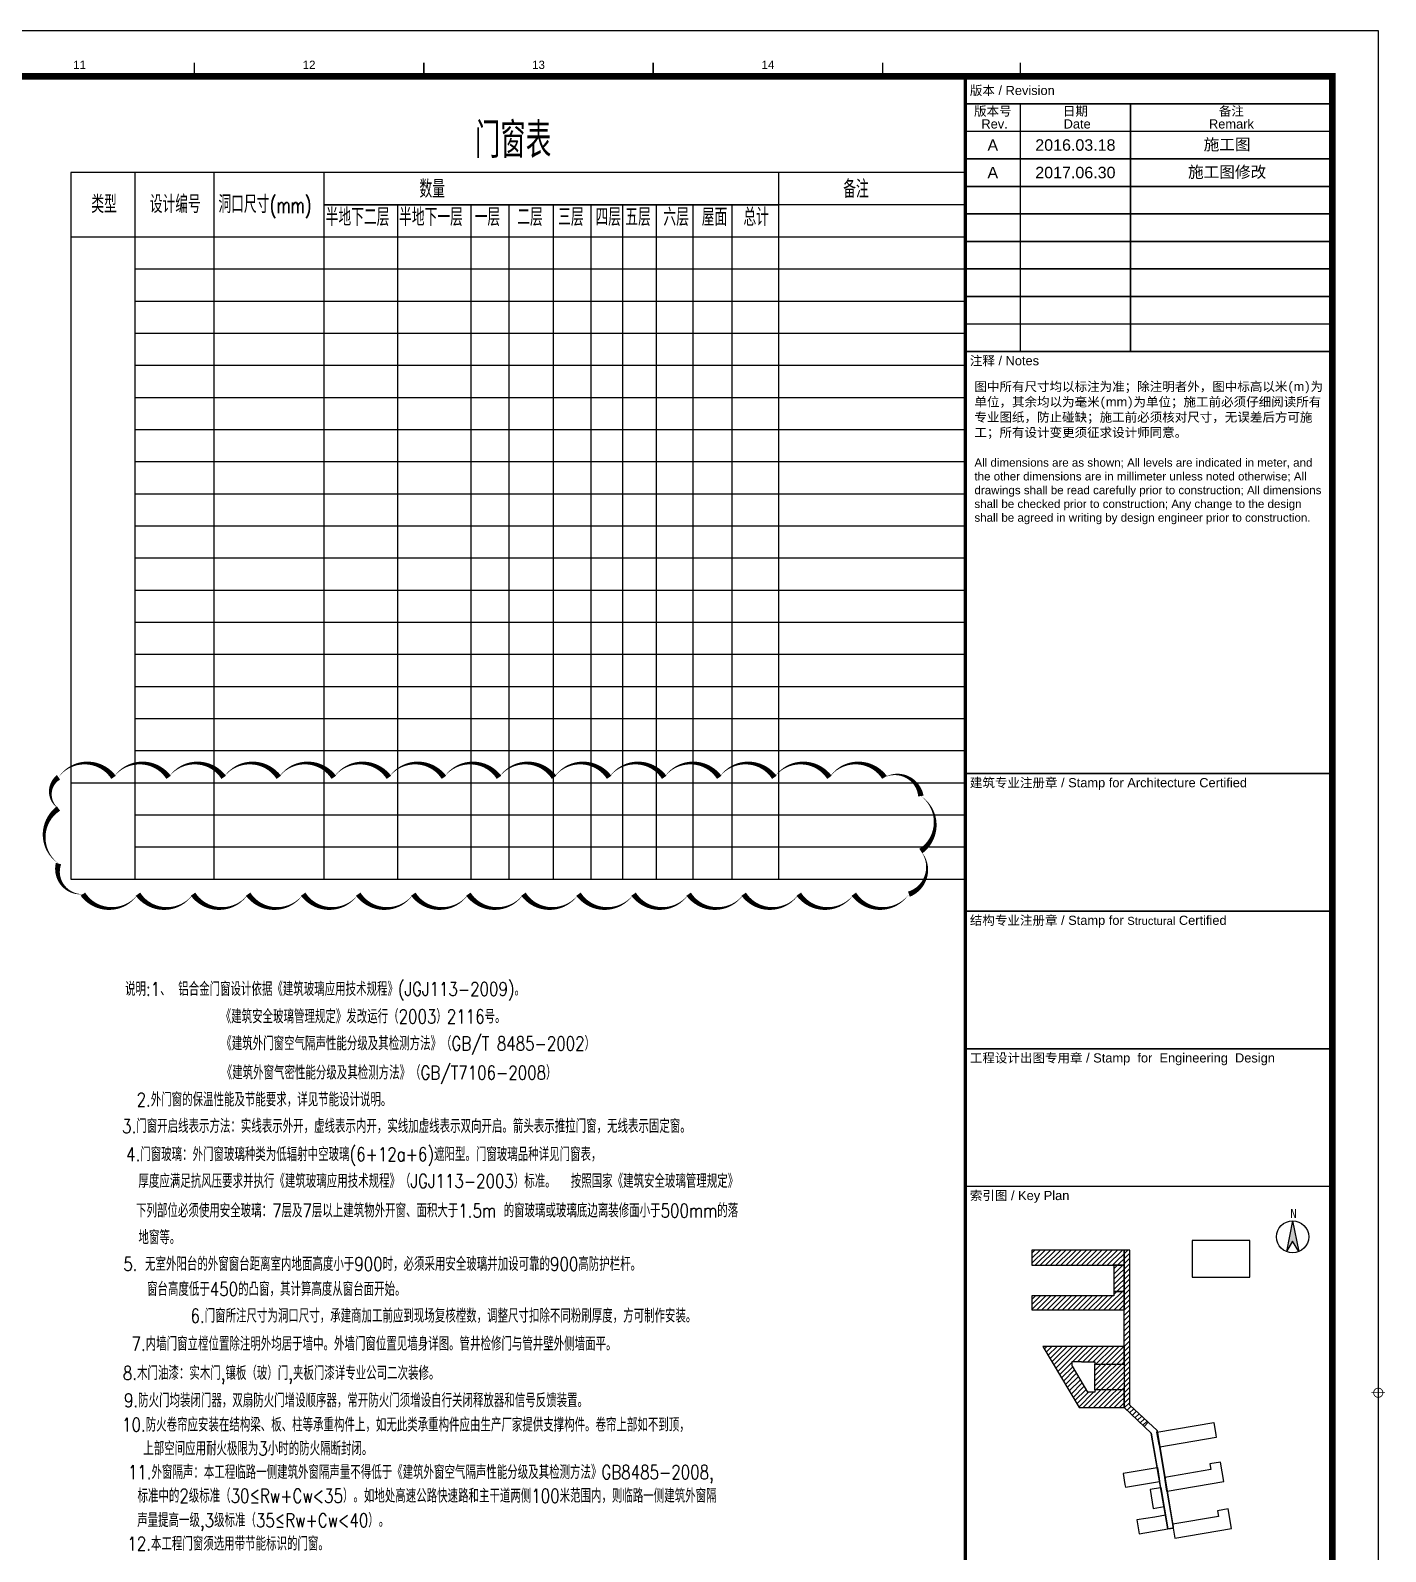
# Model space of a CAD drawing. Extents: x 447078 to 1776277, y 243534 to 519428.
# Drawn here: x 630650 to 645415, y 256732 to 273314 of the extents above; entities that cross this region are included whole.
import ezdxf
from ezdxf.enums import TextEntityAlignment as Align

# ---------------------------------------------------------------- set-up
doc = ezdxf.new("R2010")
doc.units = 0
doc.header["$LTSCALE"] = 1000
doc.header["$MEASUREMENT"] = 0
for name, color, linetype in [('2017-7-14 根据审图意见修改', 5, 'Continuous'), ('A-HATH', 8, 'Continuous'), ('ANNO-TEXT', 33, 'Continuous'), ('G-0-XREF', 2, 'Continuous'), ('PUB_TAB', 255, 'Continuous'), ('图框CCDI_B0GA1+0.00$0$G-0-XREF', 2, 'Continuous'), ('图框CCDI_B0GA1+0.00$0$G-ANNO-NOTE', 21, 'Continuous'), ('图框CCDI_B0GA1+0.00$0$G-ANNO-TEXT', 33, 'Continuous'), ('图框CCDI_B0GA1+0.00$0$G-BORD', 3, 'Continuous'), ('图框CCDI_B0GA1+0.00$0$符号', 7, 'Continuous')]:
    doc.layers.add(name, color=color, linetype=linetype)
doc.styles.add('_TCH_WDTABLE', font='SIMPLEX', dxfattribs={"bigfont": 'GBCBIG'})
doc.styles.add('CCDI-TOG-02', font='simplex.shx', dxfattribs={"width": 0.8, "bigfont": 'zjdz.shx'})
doc.styles.add('图框CCDI_B0GA1+0.00$0$CCDI_T0G_01', font='')
doc.styles.add('图框CCDI_B0GA1+0.00$0$CCDI_T_G01', font='arial.ttf')
doc.styles.add('图框CCDI_B0GA1+0.00$0$Standard', font='txt')
doc.styles.get('图框CCDI_B0GA1+0.00$0$CCDI_T0G_01').set_extended_font_data('Arial')

# ---------------------------------------------------------------- blocks, each defined once
blk = doc.blocks.new('图框CCDI_B0GA1+0.00$0$A$C52F44C65')
at = {"layer": '图框CCDI_B0GA1+0.00$0$G-ANNO-NOTE', "color": 8, "elevation": 63}
blk.add_lwpolyline([(-3054, -1178), (-3054, -1981), (-1801, -1981), (-1801, -1222), (-1801, -1222), (-1801, -1222), (-1801, -1222), (-1801, -1178)], close=True, dxfattribs=at)
at = {"layer": '图框CCDI_B0GA1+0.00$0$G-ANNO-NOTE', "color": 8}
for points in [[(-5267, -1389), (-6417, -1389), (-6417, -1389), (-6417, -1389), (-6546, -1389), (-6546, -1659), (-6546, -1722), (-4760, -1722), (-4760, -1719), (-4540, -1719), (-4540, -1389), (-5267, -1389), (-5267, -1389)], [(-4417, -1389), (-4540, -1389), (-4540, -2696), (-4543, -2696), (-4543, -3490), (-4540, -3490), (-4540, -4825), (-3946, -5379), (-3819, -6134), (-3812, -6133), (-3772, -6372), (-3775, -6373), (-3765, -6435), (-3768, -6435), (-3745, -6569), (-3739, -6568), (-3587, -7469), (-3469, -7449), (-3472, -7430), (-3469, -7430), (-3479, -7367), (-3476, -7367), (-3598, -6646), (-3604, -6647), (-3644, -6408), (-3641, -6408), (-3652, -6346), (-3649, -6345), (-3760, -5687), (-3763, -5687), (-3774, -5625), (-3777, -5625), (-3822, -5358), (-3816, -5357), (-3821, -5323), (-4417, -4768)], [(-4760, -2293), (-4540, -2293), (-4540, -1719), (-4760, -1719)], [(-4540, -2293), (-4760, -2293), (-4760, -2390), (-6546, -2390), (-6546, -2453), (-6546, -2696), (-6417, -2696), (-6417, -2696), (-6417, -2696), (-4543, -2696), (-4543, -2696), (-4540, -2696)], [(-4540, -3490), (-6307, -3490), (-5520, -4825), (-4675, -4825), (-4540, -4825), (-4540, -4554), (-4540, -4435), (-5176, -4435), (-5176, -4491), (-5176, -4491), (-5176, -4491), (-5329, -4491), (-5663, -3924), (-5669, -3924), (-5669, -3820), (-5469, -3820), (-5469, -3824), (-5176, -3824), (-5176, -3824), (-5176, -3824), (-5176, -3880), (-4540, -3880), (-4540, -3761), (-4540, -3761)], [(-5176, -3880), (-4939, -3880), (-4939, -3880), (-4540, -3880), (-4540, -4435), (-4939, -4435), (-4939, -4435), (-5176, -4435)], [(-3774, -5625), (-3777, -5625), (-3822, -5358), (-2586, -5149), (-2540, -5417), (-2540, -5417), (-2530, -5479), (-3763, -5687)], [(-3812, -6133), (-3818, -6134), (-3818, -6134), (-4427, -6237), (-4561, -6260), (-4520, -6499), (-4510, -6561), (-3768, -6435), (-3768, -6435), (-3765, -6435), (-3775, -6373), (-3772, -6372)], [(-2368, -6438), (-2440, -6010), (-2673, -6049), (-2652, -6177), (-3649, -6345), (-3649, -6345), (-3652, -6346), (-3641, -6408), (-3644, -6408), (-3604, -6647), (-3598, -6646)], [(-3739, -6568), (-3745, -6569), (-3744, -6572), (-3971, -6610), (-3902, -7022), (-3669, -6983)], [(-3637, -7169), (-3870, -7209), (-3870, -7209), (-4259, -7272), (-4208, -7574), (-3587, -7469)], [(-2268, -7032), (-2501, -7071), (-2479, -7198), (-3479, -7367), (-3469, -7430), (-3472, -7430), (-3469, -7449), (-3469, -7449), (-3469, -7449), (-3431, -7669), (-2195, -7460)]]:
    blk.add_lwpolyline(points, close=True, dxfattribs=at)
blk.add_lwpolyline([(-4098, -5238), (-4012, -5145), (-3821, -5323), (-3466, -7429), (-3472, -7430), (-3469, -7449), (-3587, -7469), (-3946, -5379), (-4098, -5238)], dxfattribs=at)
blk = doc.blocks.new('图框CCDI_B0GA1+0.00$0$MidPoitent')
at = {"const_width": 0.18}
for points in [[(-1.5, 0), (1.5, 0)], [(0, -1.5), (0, 1.5)]]:
    blk.add_lwpolyline(points, dxfattribs=at)
blk.add_lwpolyline([(0, -1, 1), (0, 1, 1), (0, -1, 1)], format="xyb", dxfattribs=at)
blk = doc.blocks.new('图框CCDI_B0GA1+0.00$0$$plan$00002322')
at = {"layer": '图框CCDI_B0GA1+0.00$0$符号'}
blk.add_hatch(color=256, dxfattribs=at).paths.add_polyline_path([(0, 1000), (-382, -924), (0, -280), (382, -924)])
for p, q in [((0, 1000, 0), (-382, -924, 0)), ((0, 1000, 0), (382, -924, 0)), ((0, -280, 0), (-382, -924, 0)), ((382, -924, 0), (0, -280, 0))]:
    blk.add_line(p, q, dxfattribs=at)
blk.add_circle((0, 0, 0), 1000, dxfattribs=at)
blk = doc.blocks.new('图框CCDI_B0GA1+0.00')
at = {"layer": 'A-HATH', "ltscale": 5}
h = blk.add_hatch(dxfattribs=at)
h.set_pattern_fill('ANSI31', color=256, scale=50, style=0)
h.set_pattern_definition([(45, (2793710.37, 149868.35), (-56.1266008, 56.1266008), [])])
h.paths.add_polyline_path([(78560, 32811), (77833, 32811), (77833, 32811), (76683, 32811), (76554, 32811), (76554, 32541), (76554, 32478), (78340, 32478), (78340, 32481), (78560, 32481), (78560, 32481)])
h.paths.add_polyline_path([(78560, 32481), (78340, 32481), (78340, 31907), (78560, 31907)])
h.paths.add_polyline_path([(78340, 31907), (78340, 31810), (76554, 31810), (76554, 31747), (76554, 31504), (76683, 31504), (78557, 31504), (78557, 31504), (78558, 31907)])
h.paths.add_polyline_path([(78560, 30710), (76793, 30710), (77580, 29375), (78425, 29375), (78560, 29375), (78560, 29765), (77924, 29765), (77924, 29709), (77771, 29709), (77437, 30276), (77431, 30276), (77431, 30380), (77631, 30380), (77924, 30376), (77924, 30320), (78560, 30320)])
h.paths.add_polyline_path([(78560, 30320), (78161, 30320), (77924, 30320), (77924, 29765), (78161, 29765), (78560, 29765)], flags=17)
h.paths.add_polyline_path([(78683, 32811), (78683, 29432), (79088, 29055), (79002, 28962), (78560, 29375), (78560, 32811)])
at = {"layer": '图框CCDI_B0GA1+0.00$0$G-BORD'}
blk.add_lwpolyline([(0, 59400), (84100, 59400), (84100, 0), (0, 0)], close=True, dxfattribs=at)
for points, const_width in [([(58300, 58400), (58300, 58700)], 35), ([(63300, 58400), (63300, 58700)], 35), ([(68300, 58400), (68300, 58700)], 35), ([(73300, 58400), (73300, 58700)], 35), ([(76300, 58400), (76300, 58700)], 35), ([(75100, 1000), (75100, 58400)], 70), ([(75100, 57800), (83100, 57800)], 35), ([(76300, 52400), (76300, 57800)], 35), ([(78700, 52400), (78700, 57800)], 35), ([(75100, 57200), (83100, 57200)], 35), ([(75100, 56600), (83100, 56600)], 35), ([(75100, 56000), (83100, 56000)], 35), ([(75100, 55400), (83100, 55400)], 35), ([(75100, 54800), (83100, 54800)], 35), ([(75100, 54200), (83100, 54200)], 35), ([(75100, 53600), (83100, 53600)], 35), ([(75100, 53000), (83100, 53000)], 35), ([(75100, 52400), (83100, 52400)], 35), ([(75100, 43200), (83100, 43200)], 35), ([(75100, 40200), (83100, 40200)], 35), ([(75100, 37200), (83100, 37200)], 35), ([(75100, 34200), (83100, 34200)], 35)]:
    blk.add_lwpolyline(points, dxfattribs=dict(at, const_width=const_width))
at = {"layer": '图框CCDI_B0GA1+0.00$0$G-BORD', "const_width": 140}
blk.add_lwpolyline([(3300, 58400), (83100, 58400), (83100, 1000), (3300, 1000)], close=True, dxfattribs=at)
at = {"layer": '图框CCDI_B0GA1+0.00$0$G-0-XREF', "ltscale": 5}
blk.add_blockref('图框CCDI_B0GA1+0.00$0$A$C52F44C65', (83100, 34200), dxfattribs=at)
at = {"layer": '图框CCDI_B0GA1+0.00$0$G-ANNO-TEXT', "xscale": 0.3499199999999991, "yscale": 0.3499199999999991, "zscale": 0.3499199999999991, "rotation": 5.149586347688501e-11}
blk.add_blockref('图框CCDI_B0GA1+0.00$0$$plan$00002322', (82234, 33099, 0), dxfattribs=at)
at = {"layer": '图框CCDI_B0GA1+0.00$0$G-BORD', "xscale": 100, "yscale": 100, "zscale": 100}
blk.add_blockref('图框CCDI_B0GA1+0.00$0$MidPoitent', (84100, 29700), dxfattribs=at)
blk.add_blockref('图框CCDI_B0GA1+0.00$0$MidPoitent', (84100, 29700), dxfattribs=at)
at = {"layer": '图框CCDI_B0GA1+0.00$0$G-ANNO-TEXT', "style": '图框CCDI_B0GA1+0.00$0$CCDI_T_G01'}
for s, p in [('11', (55800, 58650)), ('12', (60800, 58650)), ('13', (65800, 58650)), ('14', (70800, 58650))]:
    blk.add_text(s, height=180, dxfattribs=at).set_placement(p, align=Align.MIDDLE_CENTER)
at = {"layer": '图框CCDI_B0GA1+0.00$0$G-ANNO-TEXT'}
for s, insert, char_height, width, attachment_point, style in [('{\\fSimSun|b0|i0|c134|p54;版本} / Revision', (75200, 58080), 200, 7900, 4, '图框CCDI_B0GA1+0.00$0$CCDI_T_G01'), ('{\\fSimSun|b0|i0|c134|p2;施工图}', (80806, 56900), 250, 2400, 5, '图框CCDI_B0GA1+0.00$0$Standard'), ('A', (75700, 56900), 250, 1200, 5, '图框CCDI_B0GA1+0.00$0$CCDI_T_G01'), ('{\\fArial|b0|i0|c0|p34;2016.03.18}', (77500, 56900), 250, 2400, 5, '图框CCDI_B0GA1+0.00$0$Standard'), ('A', (75700, 56300), 250, 1200, 5, '图框CCDI_B0GA1+0.00$0$CCDI_T_G01'), ('{\\fArial|b0|i0|c0|p34;2017.06.30}', (77500, 56300), 250, 2400, 5, '图框CCDI_B0GA1+0.00$0$Standard'), ('{\\fSimSun|b0|i0|c134|p2;施工图修改}', (80806, 56300), 250, 2400, 5, '图框CCDI_B0GA1+0.00$0$Standard'), ('{\\fSimSun|b0|i0|c134|p54;注释} / {\\fArial|b0|i0|c238|p34;Notes}', (75200, 52300), 200, 7900, 1, '图框CCDI_B0GA1+0.00$0$CCDI_T_G01'), ('{\\fSimSun|b0|i0|c134|p54;图中所有尺寸均以标注为准；除注明者外，图中标高以米(\\fArial|b0|i0|c238|p34;m\\fSimSun|b0|i0|c134|p54;)为单位，其余均以为毫米(\\fArial|b0|i0|c238|p34;mm\\fSimSun|b0|i0|c134|p54;)为单位；施工前必须仔细阅读所有专业图纸，防止碰缺；施工前必须核对尺寸，无误差后方可施工；所有设计变更须征求设计师同意。\\P\\fSimSun|b1|i0|c134|p54;\\P\\fArial|b0|i0|c0|p34;\\H0.9x;All dimensions are as shown; All levels are indicated in meter, and the other dimensions are in millimeter unless noted otherwise; All drawings shall be read carefully prior to construction; All dimensions shall be checked prior to construction; Any change to the design shall be agreed in writing by design engineer prior to construction.}', (75300, 51736), 200, 7600, 1, '图框CCDI_B0GA1+0.00$0$CCDI_T_G01'), ('{\\fSimSun|b0|i0|c134|p54;建筑专业注册章} / Stamp for Architecture Certified', (75200, 43100), 200, 7900, 1, '图框CCDI_B0GA1+0.00$0$CCDI_T_G01'), ('{\\fSimSun|b0|i0|c134|p54;结构专业注册章} / Stamp for {\\H0.875x;Structural} Certified', (75200, 40100), 200, 7900, 1, '图框CCDI_B0GA1+0.00$0$CCDI_T_G01'), ('{\\fSimSun|b0|i0|c134|p54;工程设计出图专用章} / Stamp  for  Engineering  Design', (75200, 37100), 200, 7900, 1, '图框CCDI_B0GA1+0.00$0$CCDI_T_G01'), ('{\\fSimSun|b0|i0|c134|p54;索引图} / Key Plan', (75200, 34100), 200, 7900, 1, '图框CCDI_B0GA1+0.00$0$CCDI_T_G01'), ('\\pxl0.8335;{\\fSimHei|b0|i0|c134|p2;N}', (82018, 33508), 200, 753.13, 7, '图框CCDI_B0GA1+0.00$0$CCDI_T0G_01')]:
    blk.add_mtext(s, dxfattribs=dict(at, insert=insert, char_height=char_height, width=width, attachment_point=attachment_point, style=style))
at = {"layer": '图框CCDI_B0GA1+0.00$0$G-ANNO-TEXT', "char_height": 200, "attachment_point": 5, "line_spacing_factor": 0.84, "style": '图框CCDI_B0GA1+0.00$0$CCDI_T_G01'}
for s, insert, width in [('{\\fSimSun|b0|i0|c134|p54;版本号\\P} Rev.', (75700, 57500), 1200), ('{\\fSimSun|b0|i0|c134|p54;日期\\P} Date', (77500, 57500), 2400), ('{\\fSimSun|b0|i0|c134|p54;备注\\P}Remark', (80900, 57500), 4400)]:
    blk.add_mtext(s, dxfattribs=dict(at, insert=insert, width=width))

msp = doc.modelspace()

# ---------------------------------------------------------------- linework, layer by layer
at = {"layer": '2017-7-14 根据审图意见修改'}
msp.add_lwpolyline([(630955.4, 265171.8, 0, 60, -0.5205671), (631555.4, 265171.8, 0, 60, -0.5205671), (632155.4, 265171.8, 0, 60, -0.5205671), (632755.4, 265171.8, 0, 60, -0.5205671), (633355.4, 265171.8, 0, 60, -0.5205671), (633955.4, 265171.8, 0, 60, -0.5205671), (634555.4, 265171.8, 0, 60, -0.5205671), (635155.4, 265171.8, 0, 60, -0.5205671), (635755.4, 265171.8, 0, 60, -0.5205671), (636355.4, 265171.8, 0, 60, -0.5205671), (636955.4, 265171.8, 0, 60, -0.5205671), (637555.4, 265171.8, 0, 60, -0.5205671), (638155.4, 265171.8, 0, 60, -0.5205671), (638755.4, 265171.8, 0, 60, -0.5205671), (639355.4, 265171.8, 0, 60, -0.5205671), (639955.4, 265171.8, 0, 60, -0.5205671), (640351.6, 264967.9, 0, 60, -0.5205671), (640351.6, 264367.9, 0, 60, -0.5205671), (640221.4, 263898.1, 0, 60, -0.5205671), (639621.4, 263898.1, 0, 60, -0.5205671), (639021.4, 263898.1, 0, 60, -0.5205671), (638421.4, 263898.1, 0, 60, -0.5205671), (637821.4, 263898.1, 0, 60, -0.5205671), (637221.4, 263898.1, 0, 60, -0.5205671), (636621.4, 263898.1, 0, 60, -0.5205671), (636021.4, 263898.1, 0, 60, -0.5205671), (635421.4, 263898.1, 0, 60, -0.5205671), (634821.4, 263898.1, 0, 60, -0.5205671), (634221.4, 263898.1, 0, 60, -0.5205671), (633621.4, 263898.1, 0, 60, -0.5205671), (633021.4, 263898.1, 0, 60, -0.5205671), (632421.4, 263898.1, 0, 60, -0.5205671), (631821.4, 263898.1, 0, 60, -0.5205671), (631221.4, 263898.1, 0, 60, -0.5205671), (630955.4, 264232.1, 0, 60, -0.5205671), (630955.4, 264832.1, 0, 60, -0.5205671)], format="xyseb", close=True, dxfattribs=at)
at = {"layer": 'PUB_TAB'}
for points in [[(640835.6, 271763.5), (631088.5, 271763.5), (631088.5, 264063.5)], [(631788.5, 271763.5), (631788.5, 271063.5)], [(632649.8, 271763.5), (632649.8, 271063.5)], [(633848.1, 271763.5), (633848.1, 271063.5)], [(638799.1, 271763.5), (638799.1, 271063.5)], [(640835.6, 271763.5), (640835.6, 271063.5)], [(631788.5, 271413.5), (631788.5, 264063.5)], [(632649.8, 271413.5), (632649.8, 264063.5)], [(633848.1, 271413.5), (638799.1, 271413.5)], [(640835.6, 271413.5), (633848.1, 271413.5)], [(633848.1, 271413.5), (633848.1, 264063.5)], [(634648.1, 271413.5), (634648.1, 271063.5)], [(635448.1, 271413.5), (635448.1, 271063.5)], [(635861.7, 271413.5), (635861.7, 271063.5)], [(636344.7, 271413.5), (636344.7, 271063.5)], [(636755.2, 271413.5), (636755.2, 271063.5)], [(637102.3, 271413.5), (637102.3, 271063.5)], [(637468, 271413.5), (637468, 271063.5)], [(637866.8, 271413.5), (637866.8, 271063.5)], [(638290.6, 271413.5), (638290.6, 271063.5)], [(638799.1, 271413.5), (638799.1, 264063.5)], [(640835.6, 271413.5), (640835.6, 263363.5)], [(631088.5, 271063.5), (640835.6, 271063.5)], [(634648.1, 271063.5), (634648.1, 264063.5)], [(635448.1, 271063.5), (635448.1, 264063.5)], [(635861.7, 271063.5), (635861.7, 264063.5)], [(636344.7, 271063.5), (636344.7, 264063.5)], [(636755.2, 271063.5), (636755.2, 264063.5)], [(637102.3, 271063.5), (637102.3, 264063.5)], [(637468, 271063.5), (637468, 264063.5)], [(637866.8, 271063.5), (637866.8, 264063.5)], [(638290.6, 271063.5), (638290.6, 264063.5)], [(631788.5, 270713.5), (640835.6, 270713.5)], [(631788.5, 270363.5), (640835.6, 270363.5)], [(631788.5, 270013.5), (640835.6, 270013.5)], [(631788.5, 269663.5), (640835.6, 269663.5)], [(631788.5, 269313.5), (640835.6, 269313.5)], [(631788.5, 268963.5), (640835.6, 268963.5)], [(631788.5, 268613.5), (640835.6, 268613.5)], [(631788.5, 268263.5), (640835.6, 268263.5)], [(631788.5, 267913.5), (640835.6, 267913.5)], [(631788.5, 267563.5), (640835.6, 267563.5)], [(631788.5, 267213.5), (640835.6, 267213.5)], [(631788.5, 266863.5), (640835.6, 266863.5)], [(631788.5, 266513.5), (640835.6, 266513.5)], [(631788.5, 266163.5), (640835.6, 266163.5)], [(631788.5, 265813.5), (640835.6, 265813.5)], [(631788.5, 265463.5), (640835.6, 265463.5)], [(631088.5, 265113.5), (640835.6, 265113.5)], [(631788.5, 264763.5), (640835.6, 264763.5)], [(631788.5, 264413.5), (640835.6, 264413.5)], [(631088.5, 264063.5), (640835.6, 264063.5)]]:
    msp.add_lwpolyline(points, dxfattribs=at)

# ---------------------------------------------------------------- block references
at = {"layer": 'G-0-XREF', "xscale": 0.5, "yscale": 0.5, "zscale": 0.5}
msp.add_blockref('图框CCDI_B0GA1+0.00', (603285.6, 243613.5), dxfattribs=at)

# ---------------------------------------------------------------- texts
at = {"layer": 'ANNO-TEXT', "ltscale": 2, "style": 'CCDI-TOG-02', "width": 0.8}
for s, p in [('说明:1、 铝合金门窗设计依据《建筑玻璃应用技术规程》(JGJ113-2009)。', (633859.6, 262853.5)), ('6.门窗所注尺寸为洞口尺寸，承建商加工前应到现场复核樘数，调整尺寸扣除不同粉刷厚度，方可制作安装。', (635149.6, 259308.4))]:
    msp.add_text(s, height=150, dxfattribs=at).set_placement(p, align=Align.MIDDLE)
for s, p in [('《建筑安全玻璃管理规定》发改运行（2003）2116号。', (632723.2, 262490)), ('《建筑外门窗空气隔声性能分级及其检测方法》（GB/T 8485-2002）', (632729.4, 262195.9)), ('《建筑外窗气密性能分级及其检测方法》（GB/T7106-2008）', (632734, 261877.8)), ('          2.外门窗的保温性能及节能要求，详见节能设计说明。', (630912, 261584.2)), ('3.门窗开启线表示方法：实线表示外开，虚线表示内开，实线加虚线表示双向开启。箭头表示推拉门窗，无线表示固定窗。', (631648.2, 261294.7)), ('   4.门窗玻璃：外门窗玻璃种类为低辐射中空玻璃(6+12a+6)遮阳型。门窗玻璃品种详见门窗表，', (631423.9, 260987.7)), ('厚度应满足抗风压要求并执行《建筑玻璃应用技术规程》（JGJ113-2003）标准。  按照国家《建筑安全玻璃管理规定》', (631826.5, 260696.1)), ('下列部位必须使用安全玻璃：7层及7层以上建筑物外开窗、面积大于1.5m 的窗玻璃或玻璃底边离装修面小于500mm的落', (631800.4, 260374)), ('地窗等。', (631826.7, 260082.1)), ('5. 无室外阳台的外窗窗台距离室内地面高度小于900时，必须采用安全玻璃并加设可靠的900高防护栏杆。', (631661.8, 259791.4)), ('窗台高度低于450的凸窗，其计算高度从窗台面开始。', (631920.4, 259518.6)), ('      7.内墙门窗立樘位置除注明外均居于墙中。外墙门窗位置见墙身详图。管井检修门与管井壁外侧墙面平。', (631214.8, 258921.9)), ('8.木门油漆：实木门,镶板（玻）门,夹板门漆详专业公司二次装修。', (631657.1, 258603.3)), ('9.防火门均装闭门器，双扇防火门增设顺序器，常开防火门须增设自行关闭释放器和信号反馈装置。', (631669.1, 258304.8)), ('10.防火卷帘应安装在结构梁、板、柱等承重构件上，如无此类承重构件应由生产厂家提供支撑构件。卷帘上部如不到顶，', (631648.1, 258039.5)), ('上部空间应用耐火极限为3小时的防火隔断封闭。', (631879.2, 257780.7)), ('    11.外窗隔声：本工程临路一侧建筑外窗隔声量不得低于《建筑外窗空气隔声性能分级及其检测方法》GB8485-2008,', (631354.2, 257522.6)), ('标准中的2级标准（30≤Rw+Cw<35）。如地处高速公路快速路和主干道两侧100米范围内，则临路一侧建筑外窗隔', (631816.3, 257265.1)), ('声量提高一级,3级标准（35≤Rw+Cw<40）。', (631812.5, 256998.6)), ('   12.本工程门窗须选用带节能标识的门窗。', (631437.6, 256742.8))]:
    msp.add_text(s, height=150, dxfattribs=at).set_placement(p)
at = {"layer": 'PUB_TAB', "style": '_TCH_WDTABLE'}
for s, height, p in [('门窗表', 385.82, (635491.5, 271923.5)), ('数量', 192.91, (634888.4, 271488.5)), ('备注', 192.91, (639505.8, 271488.5)), ('类型', 192.91, (631312.9, 271322.7)), ('设计编号', 192.91, (631950.1, 271322.7)), ('洞口尺寸', 192.91, (632697.7, 271322.7)), ('半地下二层', 192.91, (633866.4, 271182.1)), ('半地下一层', 192.91, (634666.4, 271182.1)), ('一层', 192.91, (635490.2, 271182.1)), ('二层', 192.91, (635953.9, 271182.1)), ('三层', 192.91, (636399.7, 271182.1)), ('四层', 192.91, (636806.1, 271182.1)), ('五层', 192.91, (637131.2, 271182.1)), ('六层', 192.91, (637546.5, 271182.1)), ('屋面', 192.91, (637964.2, 271182.1)), ('总计', 192.91, (638418.7, 271182.1))]:
    msp.add_text(s, height=height, dxfattribs=at).set_placement(p)
at = {"layer": 'PUB_TAB', "style": '_TCH_WDTABLE', "width": 0.705882}
msp.add_text('(mm)', height=170, dxfattribs=at).set_placement((633259.4, 271322.7))

doc.saveas('drawing.dxf')
